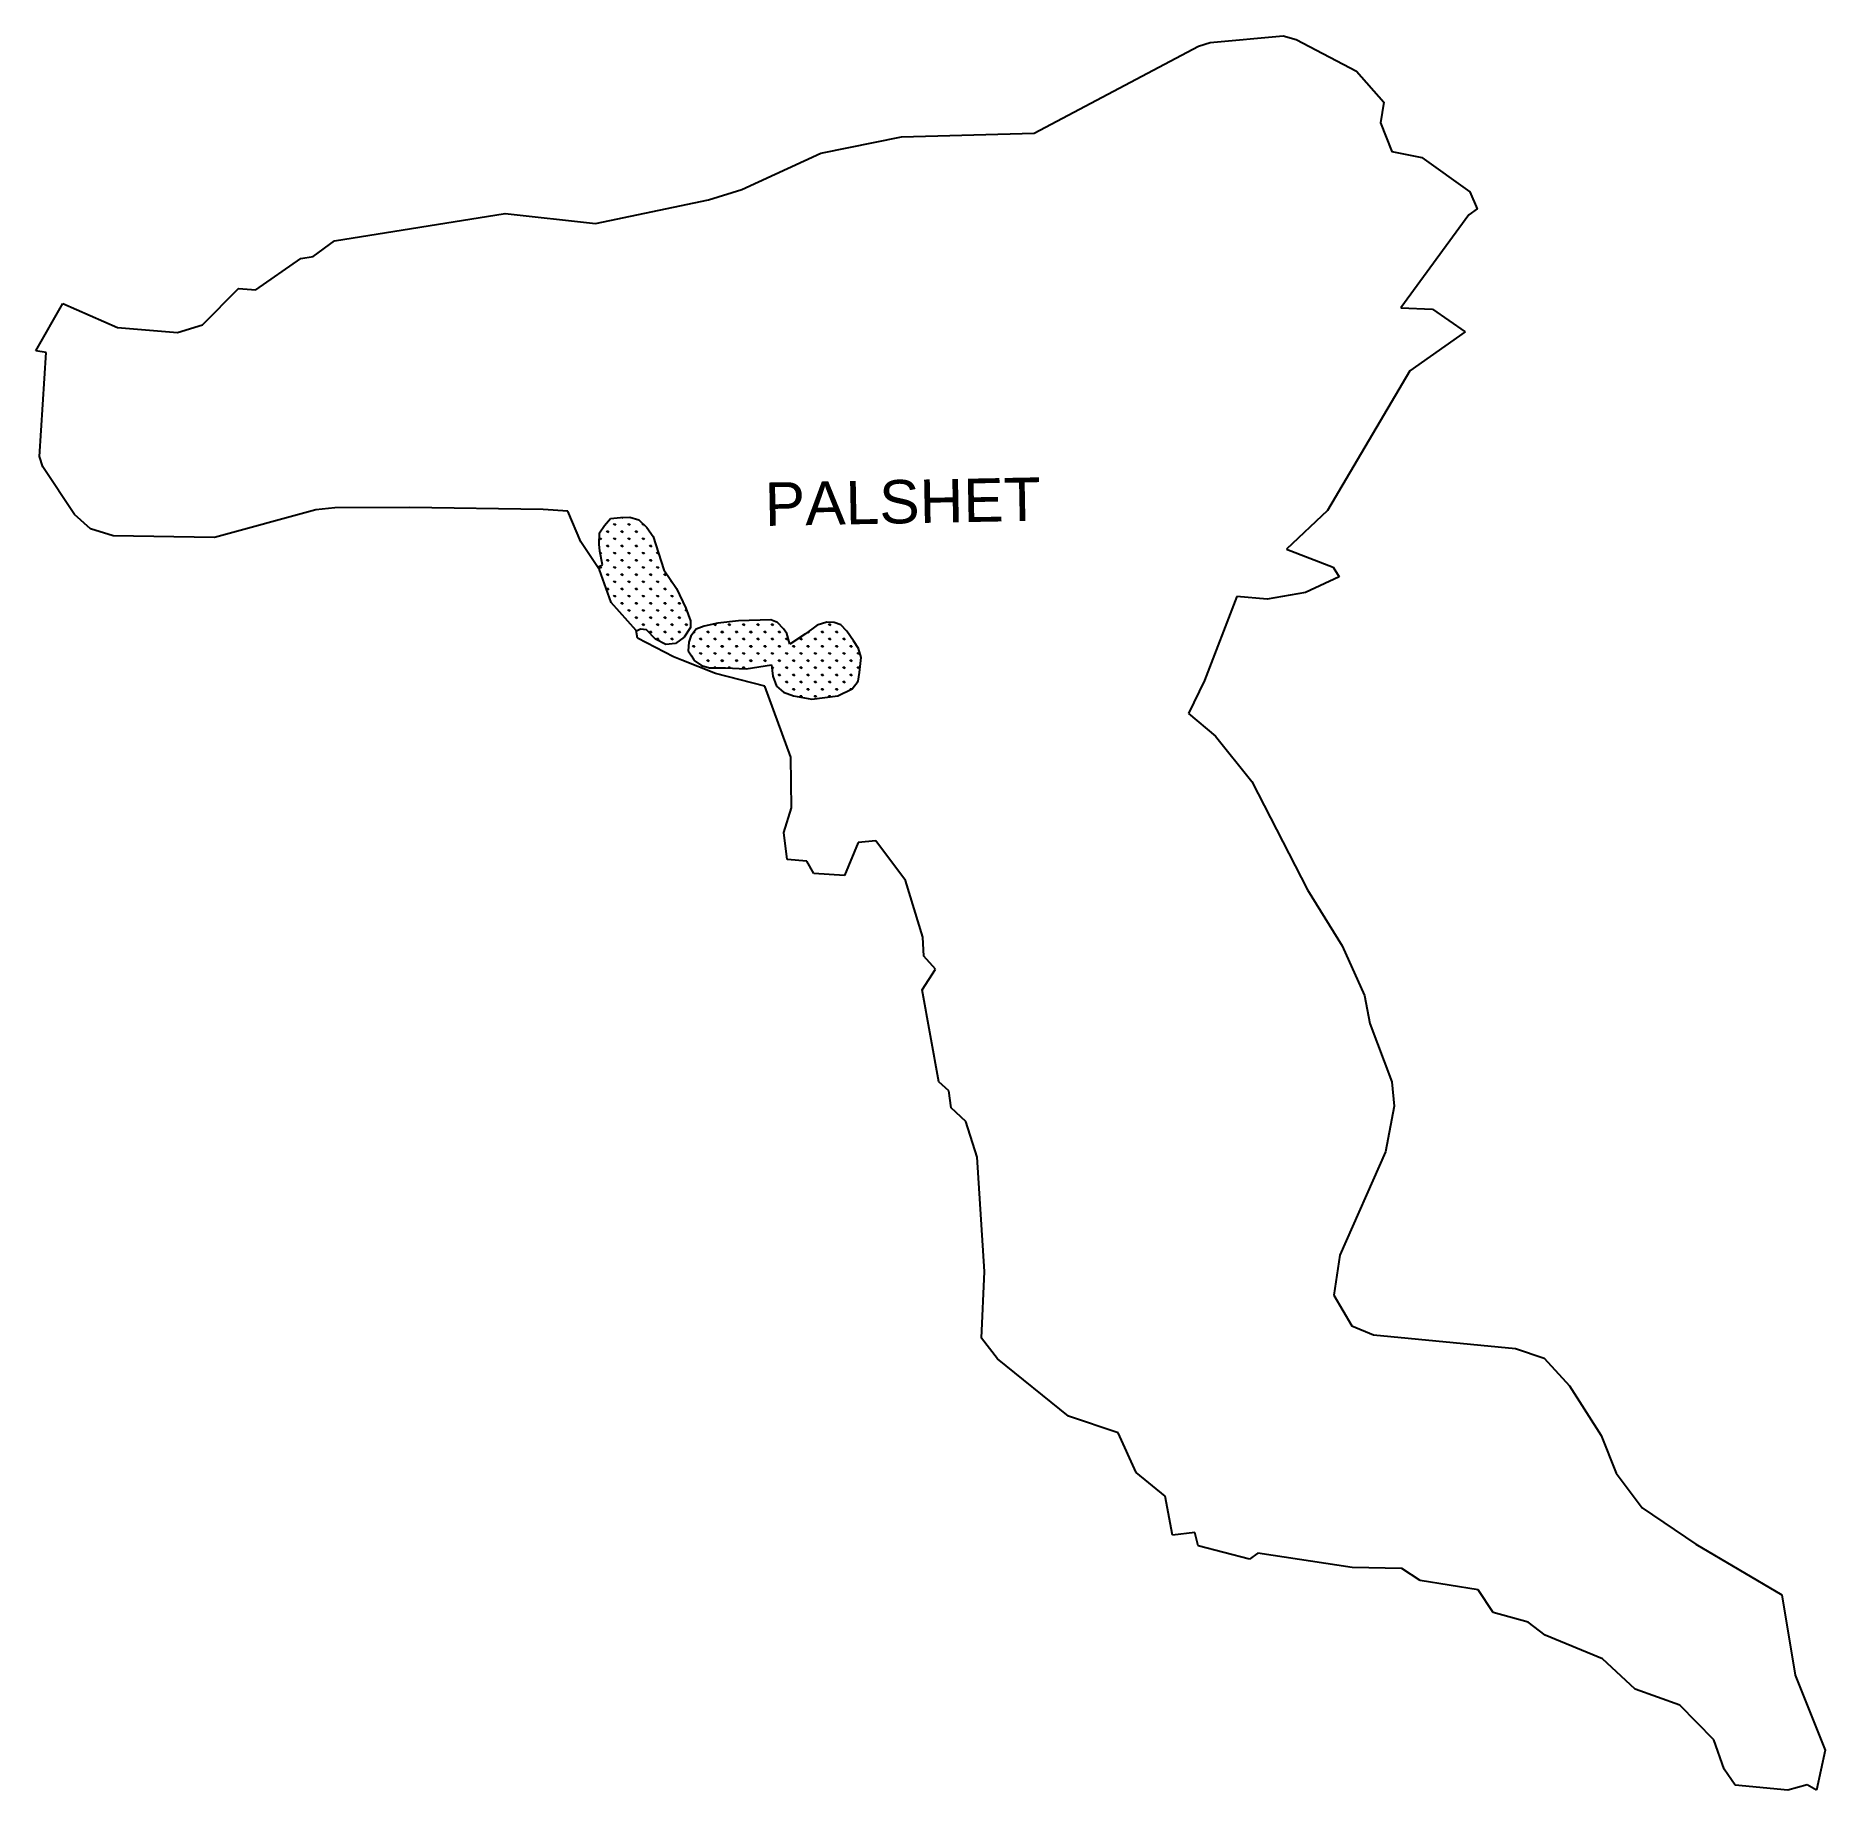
# Model space of a CAD drawing. Header units: metres. Extents: x 307199 to 311687, y 1926129 to 1930527.
import ezdxf

# ---------------------------------------------------------------- set-up
doc = ezdxf.new("R2010")
doc.units = ezdxf.units.M
doc.layers.add('MANGROOVES', color=112, linetype='Continuous')
doc.layers.add('VILLAGE NAME', color=250, linetype='Continuous')
doc.styles.get("Standard").update_dxf_attribs({"font": 'simplex.shx'})

msp = doc.modelspace()

# ---------------------------------------------------------------- linework, layer by layer
at = {"color": 3}
for p, q in [((307198.7, 1929737.4), (307266.6, 1929856.4)), ((310622.3, 1929845.1), (310702.1, 1929842.1)), ((310702.1, 1929842.1), (310784.3, 1929784.9)), ((310784.3, 1929784.9), (310645.1, 1929687.3)), ((307225.1, 1929733.6), (307198.7, 1929737.4)), ((307207.7, 1929472.3), (307225.1, 1929733.6)), ((310645.1, 1929687.3), (310438.3, 1929337.2)), ((307216.3, 1929446.9), (307207.7, 1929472.3)), ((307296, 1929326.9), (307216.3, 1929446.9)), ((307336.1, 1929291.5), (307296, 1929326.9)), ((307901.1, 1929338.9), (307647.1, 1929269.4)), ((307948.5, 1929343.8), (307901.1, 1929338.9)), ((308136.3, 1929344.7), (307948.5, 1929343.8)), ((308471, 1929340.1), (308136.3, 1929344.7)), ((308532.9, 1929336), (308471, 1929340.1)), ((308566.1, 1929258.6), (308532.9, 1929336)), ((310438.3, 1929337.2), (310335.5, 1929240.4)), ((307393.1, 1929273.7), (307336.1, 1929291.5)), ((307647.1, 1929269.4), (307393.1, 1929273.7)), ((308612.6, 1929188.3), (308566.1, 1929258.6)), ((310335.5, 1929240.4), (310452.7, 1929195.4)), ((308642.1, 1929106.6), (308612.6, 1929188.3)), ((310452.7, 1929195.4), (310467.6, 1929171.1)), ((310467.6, 1929171.1), (310383.8, 1929131.8)), ((308704.9, 1929036.5), (308642.1, 1929106.6)), ((310210.9, 1929122), (310130.4, 1928911.5)), ((310287.4, 1929114.9), (310210.9, 1929122)), ((310383.8, 1929131.8), (310287.4, 1929114.9)), ((308707.8, 1929017), (308704.9, 1929036.5)), ((308798.1, 1928970.5), (308707.8, 1929017)), ((308819.4, 1928962.1), (308798.1, 1928970.5)), ((308903.8, 1928928.4), (308819.4, 1928962.1)), ((309027.6, 1928897.3), (308903.8, 1928928.4)), ((309092.8, 1928718.5), (309027.6, 1928897.3)), ((310130.4, 1928911.5), (310090.3, 1928828.3)), ((310090.3, 1928828.3), (310158.1, 1928771.5)), ((310158.1, 1928771.5), (310248.5, 1928658.1)), ((309093.9, 1928591.5), (309092.8, 1928718.5)), ((310248.5, 1928658.1), (310388.2, 1928386.3)), ((309075.2, 1928529.6), (309093.9, 1928591.5)), ((309083.1, 1928462.1), (309075.2, 1928529.6)), ((309305.5, 1928509.2), (309261.5, 1928505.3)), ((309380.5, 1928409.9), (309305.5, 1928509.2)), ((309261.5, 1928505.3), (309227.4, 1928422.2)), ((309132.9, 1928457.9), (309083.1, 1928462.1)), ((309150.4, 1928427.2), (309132.9, 1928457.9)), ((309227.4, 1928422.2), (309150.4, 1928427.2)), ((309424, 1928267.2), (309380.5, 1928409.9)), ((310388.2, 1928386.3), (310475.8, 1928245.7)), ((309425.8, 1928220.3), (309424, 1928267.2)), ((310475.8, 1928245.7), (310531.2, 1928121.6)), ((309455.3, 1928187.4), (309425.8, 1928220.3)), ((309421.9, 1928135.9), (309455.3, 1928187.4)), ((309463.8, 1927904.6), (309421.9, 1928135.9)), ((310531.2, 1928121.6), (310544.6, 1928051.4)), ((310544.6, 1928051.4), (310600.2, 1927905)), ((309488.7, 1927882.3), (309463.8, 1927904.6)), ((309494.5, 1927839.6), (309488.7, 1927882.3)), ((310600.2, 1927905), (310605.5, 1927844.3)), ((309531.2, 1927805.6), (309494.5, 1927839.6)), ((310605.5, 1927844.3), (310583.9, 1927729.1)), ((309559.8, 1927715.9), (309531.2, 1927805.6)), ((309578.2, 1927429.7), (309559.8, 1927715.9)), ((310583.9, 1927729.1), (310469.9, 1927470.3)), ((310469.9, 1927470.3), (310454.7, 1927369.9)), ((309570.7, 1927262), (309578.2, 1927429.7)), ((310454.7, 1927369.9), (310500.1, 1927293.3)), ((309610.9, 1927210.4), (309570.7, 1927262)), ((310500.1, 1927293.3), (310554, 1927270.6)), ((310554, 1927270.6), (310910.5, 1927236.1)), ((309788.8, 1927066.6), (309610.9, 1927210.4)), ((310910.5, 1927236.1), (310982.3, 1927211.7)), ((310982.3, 1927211.7), (311045.9, 1927142.4)), ((311045.9, 1927142.4), (311124.9, 1927018.6)), ((309913.6, 1927025.3), (309788.8, 1927066.6)), ((309959.1, 1926925.4), (309913.6, 1927025.3)), ((311124.9, 1927018.6), (311162.7, 1926923.5)), ((310031.2, 1926866), (309959.1, 1926925.4)), ((311162.7, 1926923.5), (311227.7, 1926836.5)), ((310049.8, 1926768.6), (310031.2, 1926866)), ((311227.7, 1926836.5), (311362.8, 1926746.2)), ((310105.5, 1926775.1), (310049.8, 1926768.6)), ((310114.3, 1926741.4), (310105.5, 1926775.1)), ((310242.9, 1926708.5), (310114.3, 1926741.4)), ((310263.8, 1926723.2), (310242.9, 1926708.5)), ((310500.8, 1926687.1), (310263.8, 1926723.2)), ((311362.8, 1926746.2), (311578, 1926618.7)), ((310625.4, 1926684.7), (310500.8, 1926687.1)), ((310671.4, 1926654.7), (310625.4, 1926684.7)), ((310816.5, 1926631.1), (310671.4, 1926654.7)), ((310853.9, 1926574.8), (310816.5, 1926631.1)), ((311578, 1926618.7), (311611.9, 1926417.5)), ((310942.2, 1926550.3), (310853.9, 1926574.8)), ((310984.3, 1926517.6), (310942.2, 1926550.3)), ((311128.2, 1926458.2), (310984.3, 1926517.6)), ((311210.3, 1926382), (311128.2, 1926458.2)), ((311611.9, 1926417.5), (311687.1, 1926229.3)), ((311322.2, 1926341.9), (311210.3, 1926382)), ((311407.7, 1926255.4), (311322.2, 1926341.9)), ((311433.4, 1926181.3), (311407.7, 1926255.4)), ((311687.1, 1926229.3), (311665, 1926129)), ((311460.9, 1926141.5), (311433.4, 1926181.3)), ((311593.1, 1926129.1), (311460.9, 1926141.5)), ((311642, 1926142.1), (311593.1, 1926129.1)), ((311665, 1926129), (311642, 1926142.1))]:
    msp.add_line(p, q, dxfattribs=at)
at = {"color": 3, "flags": 128}
msp.add_lwpolyline([(307266.6, 1929856.4), (307404, 1929796.4), (307553.8, 1929783.8), (307616.6, 1929802.8), (307707.1, 1929894), (307750.5, 1929890.6), (307863.9, 1929969.5), (307894.1, 1929973.9), (307948.1, 1930013), (308376.2, 1930081.5), (308602.7, 1930056.7), (308886, 1930115.8), (308969.5, 1930142.3), (309168, 1930232.9), (309370.4, 1930274.5), (309702.7, 1930283.6), (310115.4, 1930501.3), (310144.1, 1930510.3), (310327.8, 1930527.4), (310359.7, 1930518.2), (310511.3, 1930439), (310579.7, 1930360.7), (310571.7, 1930309.4), (310600.3, 1930237), (310675.6, 1930222.1), (310795.6, 1930135.9), (310813.9, 1930093.7), (310793.2, 1930078.3), (310622.3, 1929845.1)], dxfattribs=at)
at = {"layer": 'MANGROOVES'}
for p, q in [((308625.6, 1929299.7), (308640.6, 1929317.3)), ((308640.6, 1929317.3), (308665.5, 1929320)), ((308665.5, 1929320), (308688.8, 1929320.2)), ((308688.8, 1929320.2), (308711.7, 1929313.5)), ((308611.4, 1929252.9), (308612.5, 1929281.2)), ((308612.5, 1929281.2), (308625.6, 1929299.7)), ((308711.7, 1929313.5), (308731.7, 1929295)), ((308731.7, 1929295), (308747.2, 1929272)), ((308747.2, 1929272), (308774.4, 1929188.8)), ((308613.6, 1929235), (308611.4, 1929252.9)), ((308620.2, 1929201.1), (308613.6, 1929235)), ((308608, 1929195.1), (308620.2, 1929201.1)), ((308774.4, 1929188.8), (308805.7, 1929141.5)), ((308805.7, 1929141.5), (308829.6, 1929092.4)), ((308829.6, 1929092.4), (308840.9, 1929060.6)), ((308840.9, 1929060.6), (308841.3, 1929044)), ((308875.5, 1929047.7), (308855, 1929039.5)), ((308909.4, 1929055.1), (308875.5, 1929047.7)), ((308961.3, 1929060.4), (308909.4, 1929055.1)), ((309042.1, 1929063.1), (308961.3, 1929060.4)), ((309058.9, 1929056.2), (309042.1, 1929063.1)), ((309074.5, 1929040.5), (309058.9, 1929056.2)), ((309158.9, 1929049.8), (309129.6, 1929027.7)), ((309183.2, 1929057.1), (309158.9, 1929049.8)), ((309201, 1929056.9), (309183.2, 1929057.1)), ((309217.8, 1929050.3), (309201, 1929056.9)), ((309233.3, 1929034.5), (309217.8, 1929050.3)), ((308715.1, 1929039.5), (308705.1, 1929034.8)), ((308730.7, 1929038.2), (308715.1, 1929039.5)), ((308752.7, 1929014.8), (308730.7, 1929038.2)), ((308778.9, 1929001.6), (308752.7, 1929014.8)), ((308803, 1929003.6), (308778.9, 1929001.6)), ((308824.9, 1929019.5), (308803, 1929003.6)), ((308841.3, 1929044), (308824.9, 1929019.5)), ((308836.9, 1929007.5), (308834.7, 1928985.6)), ((308841.9, 1929022.6), (308836.9, 1929007.5)), ((308855, 1929039.5), (308841.9, 1929022.6)), ((309082.2, 1929029.1), (309074.5, 1929040.5)), ((309089.9, 1929002.4), (309082.2, 1929029.1)), ((309129.6, 1929027.7), (309089.9, 1929002.4)), ((309250.1, 1929010.4), (309233.3, 1929034.5)), ((309262.2, 1928991.7), (309250.1, 1929010.4)), ((308834.7, 1928985.6), (308843.1, 1928972.6)), ((308843.1, 1928972.6), (308849.8, 1928961.2)), ((308849.8, 1928961.2), (308868.9, 1928948.3)), ((309268.8, 1928968.6), (309262.2, 1928991.7)), ((309265.1, 1928931.5), (309268.8, 1928968.6)), ((308868.9, 1928948.3), (308888.5, 1928942.8)), ((308888.5, 1928942.8), (308928.4, 1928942.5)), ((308928.4, 1928942.5), (308980.3, 1928940.4)), ((308980.3, 1928940.4), (309011.9, 1928945.4)), ((309011.9, 1928945.4), (309044.1, 1928950.4)), ((309044.1, 1928950.4), (309047.1, 1928921.9)), ((309047.1, 1928921.9), (309056.5, 1928897.1)), ((309261.8, 1928909.7), (309265.1, 1928931.5)), ((309056.5, 1928897.1), (309074.4, 1928881.5)), ((309074.4, 1928881.5), (309098.9, 1928872.4)), ((309098.9, 1928872.4), (309144.9, 1928864.3)), ((309144.9, 1928864.3), (309210.4, 1928872.5)), ((309210.4, 1928872.5), (309246.7, 1928890.1)), ((309246.7, 1928890.1), (309261.8, 1928909.7))]:
    msp.add_line(p, q, dxfattribs=at)
at = {"layer": 'MANGROOVES', "linetype": 'Continuous'}
for p, q in [((308669.4, 1929318.2), (308667.6, 1929320)), ((308669.4, 1929318.2), (308671.2, 1929320.1)), ((308669.4, 1929318.2), (308669.4, 1929320)), ((308633.4, 1929282.3), (308630.1, 1929285.7)), ((308633.4, 1929282.3), (308633.4, 1929287.1)), ((308633.4, 1929282.3), (308636.8, 1929285.7)), ((308651.4, 1929300.3), (308648, 1929303.6)), ((308651.4, 1929300.3), (308651.4, 1929305)), ((308651.4, 1929300.3), (308654.8, 1929303.6)), ((308669.4, 1929282.3), (308666, 1929285.7)), ((308669.4, 1929282.3), (308669.4, 1929287.1)), ((308669.4, 1929282.3), (308672.7, 1929285.7)), ((308687.3, 1929300.3), (308684, 1929303.6)), ((308687.3, 1929300.3), (308687.3, 1929305)), ((308687.3, 1929300.3), (308690.7, 1929303.6)), ((308705.3, 1929282.3), (308701.9, 1929285.7)), ((308705.3, 1929282.3), (308705.3, 1929287.1)), ((308705.3, 1929282.3), (308708.7, 1929285.7)), ((308723.2, 1929300.3), (308719.9, 1929303.6)), ((308723.2, 1929300.3), (308723.2, 1929302.8)), ((308723.2, 1929300.3), (308724.6, 1929301.6)), ((308738.3, 1929285.2), (308737.8, 1929285.7)), ((308615.5, 1929264.3), (308612.1, 1929267.7)), ((308615.5, 1929228.4), (308614.7, 1929229.2)), ((308615.5, 1929264.3), (308615.5, 1929269.1)), ((308615.5, 1929264.3), (308618.8, 1929267.7)), ((308615.5, 1929228.4), (308615.5, 1929233.2)), ((308615.5, 1929228.4), (308618.8, 1929231.8)), ((308633.4, 1929246.4), (308630.1, 1929249.8)), ((308633.4, 1929246.4), (308633.4, 1929251.1)), ((308633.4, 1929246.4), (308636.8, 1929249.8)), ((308651.4, 1929264.3), (308648, 1929267.7)), ((308651.4, 1929228.4), (308648, 1929231.8)), ((308651.4, 1929264.3), (308651.4, 1929269.1)), ((308651.4, 1929264.3), (308654.8, 1929267.7)), ((308651.4, 1929228.4), (308651.4, 1929233.2)), ((308651.4, 1929228.4), (308654.8, 1929231.8)), ((308669.4, 1929246.4), (308666, 1929249.8)), ((308669.4, 1929246.4), (308669.4, 1929251.1)), ((308669.4, 1929246.4), (308672.7, 1929249.8)), ((308687.3, 1929264.3), (308684, 1929267.7)), ((308687.3, 1929228.4), (308684, 1929231.8)), ((308687.3, 1929264.3), (308687.3, 1929269.1)), ((308687.3, 1929264.3), (308690.7, 1929267.7)), ((308687.3, 1929228.4), (308687.3, 1929233.2)), ((308687.3, 1929228.4), (308690.7, 1929231.8)), ((308705.3, 1929246.4), (308701.9, 1929249.8)), ((308705.3, 1929246.4), (308705.3, 1929251.1)), ((308705.3, 1929246.4), (308708.7, 1929249.8)), ((308723.2, 1929264.3), (308719.9, 1929267.7)), ((308723.2, 1929228.4), (308719.9, 1929231.8)), ((308723.2, 1929264.3), (308723.2, 1929269.1)), ((308723.2, 1929264.3), (308726.6, 1929267.7)), ((308723.2, 1929228.4), (308723.2, 1929233.2)), ((308723.2, 1929228.4), (308726.6, 1929231.8)), ((308741.2, 1929246.4), (308737.8, 1929249.8)), ((308741.2, 1929246.4), (308741.2, 1929251.1)), ((308741.2, 1929246.4), (308744.6, 1929249.8)), ((308759.2, 1929228.4), (308755.8, 1929231.8)), ((308759.2, 1929228.4), (308759.2, 1929233.2)), ((308759.2, 1929228.4), (308760.9, 1929230.1)), ((308615.5, 1929192.5), (308612.1, 1929195.9)), ((308615.5, 1929192.5), (308615.5, 1929197.3)), ((308615.5, 1929192.5), (308618.8, 1929195.9)), ((308633.4, 1929210.5), (308630.1, 1929213.8)), ((308633.4, 1929210.5), (308633.4, 1929215.2)), ((308633.4, 1929210.5), (308636.8, 1929213.8)), ((308651.4, 1929192.5), (308648, 1929195.9)), ((308651.4, 1929192.5), (308651.4, 1929197.3)), ((308651.4, 1929192.5), (308654.8, 1929195.9)), ((308669.4, 1929210.5), (308666, 1929213.8)), ((308669.4, 1929210.5), (308669.4, 1929215.2)), ((308669.4, 1929210.5), (308672.7, 1929213.8)), ((308687.3, 1929192.5), (308684, 1929195.9)), ((308687.3, 1929192.5), (308687.3, 1929197.3)), ((308687.3, 1929192.5), (308690.7, 1929195.9)), ((308705.3, 1929210.5), (308701.9, 1929213.8)), ((308705.3, 1929210.5), (308705.3, 1929215.2)), ((308705.3, 1929210.5), (308708.7, 1929213.8)), ((308723.2, 1929192.5), (308719.9, 1929195.9)), ((308723.2, 1929192.5), (308723.2, 1929197.3)), ((308723.2, 1929192.5), (308726.6, 1929195.9)), ((308741.2, 1929210.5), (308737.8, 1929213.8)), ((308741.2, 1929210.5), (308741.2, 1929215.2)), ((308741.2, 1929210.5), (308744.6, 1929213.8)), ((308759.2, 1929192.5), (308755.8, 1929195.9)), ((308759.2, 1929192.5), (308759.2, 1929197.3)), ((308759.2, 1929192.5), (308762.5, 1929195.9)), ((308633.4, 1929174.5), (308630.1, 1929177.9)), ((308633.4, 1929138.6), (308630.1, 1929142)), ((308633.4, 1929174.5), (308633.4, 1929179.3)), ((308633.4, 1929174.5), (308636.8, 1929177.9)), ((308633.4, 1929138.6), (308633.4, 1929143.4)), ((308633.4, 1929138.6), (308636.8, 1929142)), ((308651.4, 1929156.6), (308648, 1929159.9)), ((308651.4, 1929156.6), (308651.4, 1929161.3)), ((308651.4, 1929156.6), (308654.8, 1929159.9)), ((308669.4, 1929174.5), (308666, 1929177.9)), ((308669.4, 1929138.6), (308666, 1929142)), ((308669.4, 1929174.5), (308669.4, 1929179.3)), ((308669.4, 1929174.5), (308672.7, 1929177.9)), ((308669.4, 1929138.6), (308669.4, 1929143.4)), ((308669.4, 1929138.6), (308672.7, 1929142)), ((308687.3, 1929156.6), (308684, 1929159.9)), ((308687.3, 1929156.6), (308687.3, 1929161.3)), ((308687.3, 1929156.6), (308690.7, 1929159.9)), ((308705.3, 1929174.5), (308701.9, 1929177.9)), ((308705.3, 1929138.6), (308701.9, 1929142)), ((308705.3, 1929174.5), (308705.3, 1929179.3)), ((308705.3, 1929174.5), (308708.7, 1929177.9)), ((308705.3, 1929138.6), (308705.3, 1929143.4)), ((308705.3, 1929138.6), (308708.7, 1929142)), ((308723.2, 1929156.6), (308719.9, 1929159.9)), ((308723.2, 1929156.6), (308723.2, 1929161.3)), ((308723.2, 1929156.6), (308726.6, 1929159.9)), ((308741.2, 1929174.5), (308737.8, 1929177.9)), ((308741.2, 1929138.6), (308737.8, 1929142)), ((308741.2, 1929174.5), (308741.2, 1929179.3)), ((308741.2, 1929174.5), (308744.6, 1929177.9)), ((308741.2, 1929138.6), (308741.2, 1929143.4)), ((308741.2, 1929138.6), (308744.6, 1929142)), ((308759.2, 1929156.6), (308755.8, 1929159.9)), ((308759.2, 1929156.6), (308759.2, 1929161.3)), ((308759.2, 1929156.6), (308762.5, 1929159.9)), ((308777.1, 1929174.5), (308773.8, 1929177.9)), ((308777.1, 1929138.6), (308773.8, 1929142)), ((308777.1, 1929174.5), (308777.1, 1929179.3)), ((308777.1, 1929174.5), (308780.5, 1929177.9)), ((308777.1, 1929138.6), (308777.1, 1929143.4)), ((308777.1, 1929138.6), (308780.5, 1929142)), ((308795.1, 1929156.6), (308791.7, 1929159.9)), ((308795.1, 1929156.6), (308795.1, 1929157.6)), ((308795.1, 1929156.6), (308795.5, 1929157)), ((308651.4, 1929120.7), (308648, 1929124)), ((308651.4, 1929120.7), (308651.4, 1929125.4)), ((308651.4, 1929120.7), (308654.8, 1929124)), ((308669.4, 1929102.7), (308666, 1929106.1)), ((308669.4, 1929102.7), (308669.4, 1929107.5)), ((308669.4, 1929102.7), (308672.7, 1929106.1)), ((308687.3, 1929120.7), (308684, 1929124)), ((308687.3, 1929120.7), (308687.3, 1929125.4)), ((308687.3, 1929120.7), (308690.7, 1929124)), ((308705.3, 1929102.7), (308701.9, 1929106.1)), ((308705.3, 1929102.7), (308705.3, 1929107.5)), ((308705.3, 1929102.7), (308708.7, 1929106.1)), ((308723.2, 1929120.7), (308719.9, 1929124)), ((308723.2, 1929120.7), (308723.2, 1929125.4)), ((308723.2, 1929120.7), (308726.6, 1929124)), ((308741.2, 1929102.7), (308737.8, 1929106.1)), ((308741.2, 1929102.7), (308741.2, 1929107.5)), ((308741.2, 1929102.7), (308744.6, 1929106.1)), ((308759.2, 1929120.7), (308755.8, 1929124)), ((308759.2, 1929120.7), (308759.2, 1929125.4)), ((308759.2, 1929120.7), (308762.5, 1929124)), ((308777.1, 1929102.7), (308773.8, 1929106.1)), ((308777.1, 1929102.7), (308777.1, 1929107.5)), ((308777.1, 1929102.7), (308780.5, 1929106.1)), ((308795.1, 1929120.7), (308791.7, 1929124)), ((308795.1, 1929120.7), (308795.1, 1929125.4)), ((308795.1, 1929120.7), (308798.5, 1929124)), ((308813, 1929102.7), (308809.7, 1929106.1)), ((308813, 1929102.7), (308813, 1929107.5)), ((308813, 1929102.7), (308816.4, 1929106.1)), ((308687.3, 1929084.7), (308684, 1929088.1)), ((308687.3, 1929084.7), (308687.3, 1929089.5)), ((308687.3, 1929084.7), (308690.7, 1929088.1)), ((308705.3, 1929066.8), (308701.9, 1929070.1)), ((308705.3, 1929066.8), (308705.3, 1929071.5)), ((308705.3, 1929066.8), (308708.7, 1929070.1)), ((308723.2, 1929084.7), (308719.9, 1929088.1)), ((308723.2, 1929048.8), (308719.9, 1929052.2)), ((308723.2, 1929084.7), (308723.2, 1929089.5)), ((308723.2, 1929084.7), (308726.6, 1929088.1)), ((308723.2, 1929048.8), (308723.2, 1929053.6)), ((308723.2, 1929048.8), (308726.6, 1929052.2)), ((308741.2, 1929066.8), (308737.8, 1929070.1)), ((308741.2, 1929066.8), (308741.2, 1929071.5)), ((308741.2, 1929066.8), (308744.6, 1929070.1)), ((308759.2, 1929084.7), (308755.8, 1929088.1)), ((308759.2, 1929048.8), (308755.8, 1929052.2)), ((308759.2, 1929084.7), (308759.2, 1929089.5)), ((308759.2, 1929084.7), (308762.5, 1929088.1)), ((308759.2, 1929048.8), (308759.2, 1929053.6)), ((308759.2, 1929048.8), (308762.5, 1929052.2)), ((308777.1, 1929066.8), (308773.8, 1929070.1)), ((308777.1, 1929066.8), (308777.1, 1929071.5)), ((308777.1, 1929066.8), (308780.5, 1929070.1)), ((308795.1, 1929084.7), (308791.7, 1929088.1)), ((308795.1, 1929048.8), (308791.7, 1929052.2)), ((308795.1, 1929084.7), (308795.1, 1929089.5)), ((308795.1, 1929084.7), (308798.5, 1929088.1)), ((308795.1, 1929048.8), (308795.1, 1929053.6)), ((308795.1, 1929048.8), (308798.5, 1929052.2)), ((308813, 1929066.8), (308809.7, 1929070.1)), ((308813, 1929066.8), (308813, 1929071.5)), ((308813, 1929066.8), (308816.4, 1929070.1)), ((308831, 1929084.7), (308827.6, 1929088.1)), ((308831, 1929048.8), (308827.6, 1929052.2)), ((308831, 1929084.7), (308831, 1929088.5)), ((308831, 1929084.7), (308832, 1929085.7)), ((308831, 1929048.8), (308831, 1929053.6)), ((308831, 1929048.8), (308834.4, 1929052.2)), ((308902.9, 1929048.8), (308899.5, 1929052.2)), ((308902.9, 1929048.8), (308902.9, 1929053.6)), ((308902.9, 1929048.8), (308906.2, 1929052.2)), ((308938.8, 1929048.8), (308935.4, 1929052.2)), ((308938.8, 1929048.8), (308938.8, 1929053.6)), ((308938.8, 1929048.8), (308942.1, 1929052.2)), ((308974.7, 1929048.8), (308971.3, 1929052.2)), ((308974.7, 1929048.8), (308974.7, 1929053.6)), ((308974.7, 1929048.8), (308978.1, 1929052.2)), ((309010.6, 1929048.8), (309007.2, 1929052.2)), ((309010.6, 1929048.8), (309010.6, 1929053.6)), ((309010.6, 1929048.8), (309014, 1929052.2)), ((309046.5, 1929048.8), (309043.2, 1929052.2)), ((309046.5, 1929048.8), (309046.5, 1929053.6)), ((309046.5, 1929048.8), (309049.9, 1929052.2)), ((309190.2, 1929048.8), (309186.9, 1929052.2)), ((309190.2, 1929048.8), (309190.2, 1929053.6)), ((309190.2, 1929048.8), (309193.6, 1929052.2)), ((308705.3, 1929034.9), (308705.3, 1929035.6)), ((308741.2, 1929030.9), (308737.8, 1929034.2)), ((308741.2, 1929030.9), (308741.2, 1929035.6)), ((308741.2, 1929030.9), (308744.6, 1929034.2)), ((308759.2, 1929012.9), (308755.8, 1929016.3)), ((308759.2, 1929012.9), (308759.2, 1929017.7)), ((308759.2, 1929012.9), (308762.5, 1929016.3)), ((308777.1, 1929030.9), (308773.8, 1929034.2)), ((308777.1, 1929030.9), (308777.1, 1929035.6)), ((308777.1, 1929030.9), (308780.5, 1929034.2)), ((308795.1, 1929012.9), (308791.7, 1929016.3)), ((308795.1, 1929012.9), (308795.1, 1929017.7)), ((308795.1, 1929012.9), (308798.5, 1929016.3)), ((308813, 1929030.9), (308809.7, 1929034.2)), ((308813, 1929030.9), (308813, 1929035.6)), ((308813, 1929030.9), (308816.4, 1929034.2)), ((308849, 1929030.9), (308848.6, 1929031.2)), ((308849, 1929030.9), (308852.3, 1929034.2)), ((308849, 1929030.9), (308849, 1929031.7)), ((308866.9, 1929012.9), (308863.6, 1929016.3)), ((308866.9, 1929012.9), (308866.9, 1929017.7)), ((308866.9, 1929012.9), (308870.3, 1929016.3)), ((308884.9, 1929030.9), (308881.5, 1929034.2)), ((308884.9, 1929030.9), (308884.9, 1929035.6)), ((308884.9, 1929030.9), (308888.3, 1929034.2)), ((308902.9, 1929012.9), (308899.5, 1929016.3)), ((308902.9, 1929012.9), (308902.9, 1929017.7)), ((308902.9, 1929012.9), (308906.2, 1929016.3)), ((308920.8, 1929030.9), (308917.4, 1929034.2)), ((308920.8, 1929030.9), (308920.8, 1929035.6)), ((308920.8, 1929030.9), (308924.2, 1929034.2)), ((308938.8, 1929012.9), (308935.4, 1929016.3)), ((308938.8, 1929012.9), (308938.8, 1929017.7)), ((308938.8, 1929012.9), (308942.1, 1929016.3)), ((308956.7, 1929030.9), (308953.4, 1929034.2)), ((308956.7, 1929030.9), (308956.7, 1929035.6)), ((308956.7, 1929030.9), (308960.1, 1929034.2)), ((308974.7, 1929012.9), (308971.3, 1929016.3)), ((308974.7, 1929012.9), (308974.7, 1929017.7)), ((308974.7, 1929012.9), (308978.1, 1929016.3)), ((308992.7, 1929030.9), (308989.3, 1929034.2)), ((308992.7, 1929030.9), (308992.7, 1929035.6)), ((308992.7, 1929030.9), (308996, 1929034.2)), ((309010.6, 1929012.9), (309007.2, 1929016.3)), ((309010.6, 1929012.9), (309010.6, 1929017.7)), ((309010.6, 1929012.9), (309014, 1929016.3)), ((309028.6, 1929030.9), (309025.2, 1929034.2)), ((309028.6, 1929030.9), (309028.6, 1929035.6)), ((309028.6, 1929030.9), (309031.9, 1929034.2)), ((309046.5, 1929012.9), (309043.2, 1929016.3)), ((309046.5, 1929012.9), (309046.5, 1929017.7)), ((309046.5, 1929012.9), (309049.9, 1929016.3)), ((309064.5, 1929030.9), (309061.1, 1929034.2)), ((309064.5, 1929030.9), (309064.5, 1929035.6)), ((309064.5, 1929030.9), (309067.9, 1929034.2)), ((309082.5, 1929012.9), (309079.1, 1929016.3)), ((309082.5, 1929012.9), (309082.5, 1929017.7)), ((309082.5, 1929012.9), (309085.8, 1929016.3)), ((309118.4, 1929012.9), (309115, 1929016.3)), ((309118.4, 1929012.9), (309118.4, 1929017.7)), ((309118.4, 1929012.9), (309121.7, 1929016.3)), ((309136.3, 1929030.9), (309135.2, 1929032)), ((309136.3, 1929030.9), (309139.7, 1929034.2)), ((309136.3, 1929030.9), (309136.3, 1929032.8)), ((309154.3, 1929012.9), (309150.9, 1929016.3)), ((309154.3, 1929012.9), (309154.3, 1929017.7)), ((309154.3, 1929012.9), (309157.7, 1929016.3)), ((309172.3, 1929030.9), (309168.9, 1929034.2)), ((309172.3, 1929030.9), (309172.3, 1929035.6)), ((309172.3, 1929030.9), (309175.6, 1929034.2)), ((309190.2, 1929012.9), (309186.9, 1929016.3)), ((309190.2, 1929012.9), (309190.2, 1929017.7)), ((309190.2, 1929012.9), (309193.6, 1929016.3)), ((309208.2, 1929030.9), (309204.8, 1929034.2)), ((309208.2, 1929030.9), (309208.2, 1929035.6)), ((309208.2, 1929030.9), (309211.5, 1929034.2)), ((309226.1, 1929012.9), (309222.8, 1929016.3)), ((309226.1, 1929012.9), (309226.1, 1929017.7)), ((309226.1, 1929012.9), (309229.5, 1929016.3)), ((308849, 1928994.9), (308845.6, 1928998.3)), ((308849, 1928994.9), (308849, 1928999.7)), ((308849, 1928994.9), (308852.3, 1928998.3)), ((308849, 1928962.6), (308849, 1928963.8)), ((308850.6, 1928960.6), (308852.3, 1928962.4)), ((308866.9, 1928977), (308863.6, 1928980.3)), ((308866.9, 1928977), (308866.9, 1928981.7)), ((308866.9, 1928977), (308870.3, 1928980.3)), ((308884.9, 1928994.9), (308881.5, 1928998.3)), ((308884.9, 1928959), (308881.5, 1928962.4)), ((308884.9, 1928994.9), (308884.9, 1928999.7)), ((308884.9, 1928994.9), (308888.3, 1928998.3)), ((308884.9, 1928959), (308884.9, 1928963.8)), ((308884.9, 1928959), (308888.3, 1928962.4)), ((308902.9, 1928977), (308899.5, 1928980.3)), ((308902.9, 1928977), (308902.9, 1928981.7)), ((308902.9, 1928977), (308906.2, 1928980.3)), ((308920.8, 1928994.9), (308917.4, 1928998.3)), ((308920.8, 1928959), (308917.4, 1928962.4)), ((308920.8, 1928994.9), (308920.8, 1928999.7)), ((308920.8, 1928994.9), (308924.2, 1928998.3)), ((308920.8, 1928959), (308920.8, 1928963.8)), ((308920.8, 1928959), (308924.2, 1928962.4)), ((308938.8, 1928977), (308935.4, 1928980.3)), ((308938.8, 1928977), (308938.8, 1928981.7)), ((308938.8, 1928977), (308942.1, 1928980.3)), ((308956.7, 1928994.9), (308953.4, 1928998.3)), ((308956.7, 1928959), (308953.4, 1928962.4)), ((308956.7, 1928994.9), (308956.7, 1928999.7)), ((308956.7, 1928994.9), (308960.1, 1928998.3)), ((308956.7, 1928959), (308956.7, 1928963.8)), ((308956.7, 1928959), (308960.1, 1928962.4)), ((308974.7, 1928977), (308971.3, 1928980.3)), ((308974.7, 1928977), (308974.7, 1928981.7)), ((308974.7, 1928977), (308978.1, 1928980.3)), ((308992.7, 1928994.9), (308989.3, 1928998.3)), ((308992.7, 1928959), (308989.3, 1928962.4)), ((308992.7, 1928994.9), (308992.7, 1928999.7)), ((308992.7, 1928994.9), (308996, 1928998.3)), ((308992.7, 1928959), (308992.7, 1928963.8)), ((308992.7, 1928959), (308996, 1928962.4)), ((309010.6, 1928977), (309007.2, 1928980.3)), ((309010.6, 1928977), (309010.6, 1928981.7)), ((309010.6, 1928977), (309014, 1928980.3)), ((309028.6, 1928994.9), (309025.2, 1928998.3)), ((309028.6, 1928959), (309025.2, 1928962.4)), ((309028.6, 1928994.9), (309028.6, 1928999.7)), ((309028.6, 1928994.9), (309031.9, 1928998.3)), ((309028.6, 1928959), (309028.6, 1928963.8)), ((309028.6, 1928959), (309031.9, 1928962.4)), ((309046.5, 1928977), (309043.2, 1928980.3)), ((309046.5, 1928977), (309046.5, 1928981.7)), ((309046.5, 1928977), (309049.9, 1928980.3)), ((309064.5, 1928994.9), (309061.1, 1928998.3)), ((309064.5, 1928959), (309061.1, 1928962.4)), ((309064.5, 1928994.9), (309064.5, 1928999.7)), ((309064.5, 1928994.9), (309067.9, 1928998.3)), ((309064.5, 1928959), (309064.5, 1928963.8)), ((309064.5, 1928959), (309067.9, 1928962.4)), ((309082.5, 1928977), (309079.1, 1928980.3)), ((309082.5, 1928977), (309082.5, 1928981.7)), ((309082.5, 1928977), (309085.8, 1928980.3)), ((309100.4, 1928994.9), (309097, 1928998.3)), ((309100.4, 1928959), (309097, 1928962.4)), ((309100.4, 1928994.9), (309100.4, 1928999.7)), ((309100.4, 1928994.9), (309103.8, 1928998.3)), ((309100.4, 1928959), (309100.4, 1928963.8)), ((309100.4, 1928959), (309103.8, 1928962.4)), ((309118.4, 1928977), (309115, 1928980.3)), ((309118.4, 1928977), (309118.4, 1928981.7)), ((309118.4, 1928977), (309121.7, 1928980.3)), ((309136.3, 1928994.9), (309133, 1928998.3)), ((309136.3, 1928959), (309133, 1928962.4)), ((309136.3, 1928994.9), (309136.3, 1928999.7)), ((309136.3, 1928994.9), (309139.7, 1928998.3)), ((309136.3, 1928959), (309136.3, 1928963.8)), ((309136.3, 1928959), (309139.7, 1928962.4)), ((309154.3, 1928977), (309150.9, 1928980.3)), ((309154.3, 1928977), (309154.3, 1928981.7)), ((309154.3, 1928977), (309157.7, 1928980.3)), ((309172.3, 1928994.9), (309168.9, 1928998.3)), ((309172.3, 1928959), (309168.9, 1928962.4)), ((309172.3, 1928994.9), (309172.3, 1928999.7)), ((309172.3, 1928994.9), (309175.6, 1928998.3)), ((309172.3, 1928959), (309172.3, 1928963.8)), ((309172.3, 1928959), (309175.6, 1928962.4)), ((309190.2, 1928977), (309186.9, 1928980.3)), ((309190.2, 1928977), (309190.2, 1928981.7)), ((309190.2, 1928977), (309193.6, 1928980.3)), ((309208.2, 1928994.9), (309204.8, 1928998.3)), ((309208.2, 1928959), (309204.8, 1928962.4)), ((309208.2, 1928994.9), (309208.2, 1928999.7)), ((309208.2, 1928994.9), (309211.5, 1928998.3)), ((309208.2, 1928959), (309208.2, 1928963.8)), ((309208.2, 1928959), (309211.5, 1928962.4)), ((309226.1, 1928977), (309222.8, 1928980.3)), ((309226.1, 1928977), (309226.1, 1928981.7)), ((309226.1, 1928977), (309229.5, 1928980.3)), ((309244.1, 1928994.9), (309240.7, 1928998.3)), ((309244.1, 1928959), (309240.7, 1928962.4)), ((309244.1, 1928994.9), (309244.1, 1928999.7)), ((309244.1, 1928994.9), (309247.5, 1928998.3)), ((309244.1, 1928959), (309244.1, 1928963.8)), ((309244.1, 1928959), (309247.5, 1928962.4)), ((309262.1, 1928977), (309258.7, 1928980.3)), ((309262.1, 1928977), (309262.1, 1928981.7)), ((309262.1, 1928977), (309265.4, 1928980.3)), ((308901.2, 1928942.7), (308899.5, 1928944.4)), ((308902.9, 1928942.7), (308902.9, 1928945.8)), ((308904.5, 1928942.7), (308906.2, 1928944.4)), ((308937.7, 1928942.1), (308935.4, 1928944.4)), ((308938.8, 1928942.1), (308938.8, 1928945.8)), ((308939.7, 1928942), (308942.1, 1928944.4)), ((308974.7, 1928941.1), (308971.3, 1928944.4)), ((308974.7, 1928941.1), (308974.7, 1928945.8)), ((308974.7, 1928941.1), (308978.1, 1928944.4)), ((309010.6, 1928945.2), (309010.6, 1928945.8)), ((309046.5, 1928941.1), (309045, 1928942.6)), ((309046.5, 1928941.1), (309046.5, 1928945.8)), ((309046.5, 1928941.1), (309049.9, 1928944.4)), ((309064.5, 1928923.1), (309061.1, 1928926.5)), ((309064.5, 1928923.1), (309064.5, 1928927.9)), ((309064.5, 1928923.1), (309067.9, 1928926.5)), ((309082.5, 1928941.1), (309079.1, 1928944.4)), ((309082.5, 1928941.1), (309082.5, 1928945.8)), ((309082.5, 1928941.1), (309085.8, 1928944.4)), ((309100.4, 1928923.1), (309097, 1928926.5)), ((309100.4, 1928923.1), (309100.4, 1928927.9)), ((309100.4, 1928923.1), (309103.8, 1928926.5)), ((309118.4, 1928941.1), (309115, 1928944.4)), ((309118.4, 1928941.1), (309118.4, 1928945.8)), ((309118.4, 1928941.1), (309121.7, 1928944.4)), ((309136.3, 1928923.1), (309133, 1928926.5)), ((309136.3, 1928923.1), (309136.3, 1928927.9)), ((309136.3, 1928923.1), (309139.7, 1928926.5)), ((309154.3, 1928941.1), (309150.9, 1928944.4)), ((309154.3, 1928941.1), (309154.3, 1928945.8)), ((309154.3, 1928941.1), (309157.7, 1928944.4)), ((309172.3, 1928923.1), (309168.9, 1928926.5)), ((309172.3, 1928923.1), (309172.3, 1928927.9)), ((309172.3, 1928923.1), (309175.6, 1928926.5)), ((309190.2, 1928941.1), (309186.9, 1928944.4)), ((309190.2, 1928941.1), (309190.2, 1928945.8)), ((309190.2, 1928941.1), (309193.6, 1928944.4)), ((309208.2, 1928923.1), (309204.8, 1928926.5)), ((309208.2, 1928923.1), (309208.2, 1928927.9)), ((309208.2, 1928923.1), (309211.5, 1928926.5)), ((309226.1, 1928941.1), (309222.8, 1928944.4)), ((309226.1, 1928941.1), (309226.1, 1928945.8)), ((309226.1, 1928941.1), (309229.5, 1928944.4)), ((309244.1, 1928923.1), (309240.7, 1928926.5)), ((309244.1, 1928923.1), (309244.1, 1928927.9)), ((309244.1, 1928923.1), (309247.5, 1928926.5)), ((309262.1, 1928941.1), (309258.7, 1928944.4)), ((309262.1, 1928941.1), (309262.1, 1928945.8)), ((309262.1, 1928941.1), (309265.4, 1928944.4)), ((309064.5, 1928890.1), (309064.5, 1928891.9)), ((309066.1, 1928888.8), (309067.9, 1928890.5)), ((309082.5, 1928905.1), (309079.1, 1928908.5)), ((309082.5, 1928905.1), (309082.5, 1928909.9)), ((309082.5, 1928905.1), (309085.8, 1928908.5)), ((309100.4, 1928887.2), (309097, 1928890.5)), ((309100.4, 1928887.2), (309100.4, 1928891.9)), ((309100.4, 1928887.2), (309103.8, 1928890.5)), ((309118.4, 1928905.1), (309115, 1928908.5)), ((309118.4, 1928869.2), (309115, 1928872.6)), ((309118.4, 1928905.1), (309118.4, 1928909.9)), ((309118.4, 1928905.1), (309121.7, 1928908.5)), ((309118.4, 1928869.2), (309118.4, 1928874)), ((309118.4, 1928869.2), (309121.7, 1928872.6)), ((309136.3, 1928887.2), (309133, 1928890.5)), ((309136.3, 1928887.2), (309136.3, 1928891.9)), ((309136.3, 1928887.2), (309139.7, 1928890.5)), ((309154.3, 1928905.1), (309150.9, 1928908.5)), ((309154.3, 1928869.2), (309150.9, 1928872.6)), ((309154.3, 1928905.1), (309154.3, 1928909.9)), ((309154.3, 1928905.1), (309157.7, 1928908.5)), ((309154.3, 1928869.2), (309154.3, 1928874)), ((309154.3, 1928869.2), (309157.7, 1928872.6)), ((309172.3, 1928887.2), (309168.9, 1928890.5)), ((309172.3, 1928887.2), (309172.3, 1928891.9)), ((309172.3, 1928887.2), (309175.6, 1928890.5)), ((309190.2, 1928905.1), (309186.9, 1928908.5)), ((309189.5, 1928869.9), (309186.9, 1928872.6)), ((309190.2, 1928905.1), (309190.2, 1928909.9)), ((309190.2, 1928905.1), (309193.6, 1928908.5)), ((309190.2, 1928870), (309190.2, 1928874)), ((309191.1, 1928870.1), (309193.6, 1928872.6)), ((309208.2, 1928887.2), (309204.8, 1928890.5)), ((309208.2, 1928887.2), (309208.2, 1928891.9)), ((309208.2, 1928887.2), (309211.5, 1928890.5)), ((309226.1, 1928905.1), (309222.8, 1928908.5)), ((309226.1, 1928905.1), (309226.1, 1928909.9)), ((309226.1, 1928905.1), (309229.5, 1928908.5)), ((309243, 1928888.3), (309240.7, 1928890.5)), ((309244.1, 1928888.9), (309244.1, 1928891.9)), ((309259.9, 1928907.3), (309258.7, 1928908.5))]:
    msp.add_line(p, q, dxfattribs=at)

# ---------------------------------------------------------------- texts
at = {"layer": 'VILLAGE NAME', "insert": (309026.1, 1929407.2), "char_height": 108.748, "attachment_point": 1, "rotation": 1.1028}
msp.add_mtext_dynamic_manual_height_columns('{\\fArial|b0|i0|c0|p34;PALSHET}', width=1571.314, gutter_width=543.7, heights=[0], dxfattribs=at)

doc.saveas('drawing.dxf')
